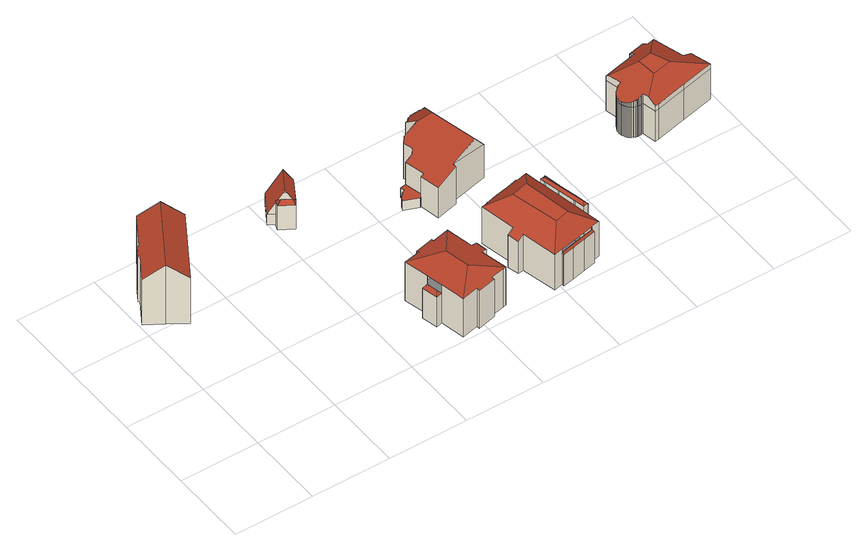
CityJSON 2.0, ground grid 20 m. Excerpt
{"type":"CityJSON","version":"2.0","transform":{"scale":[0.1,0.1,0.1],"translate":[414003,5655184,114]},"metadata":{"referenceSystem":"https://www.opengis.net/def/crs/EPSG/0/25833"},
"CityObjects":{
"building1":{"type":"Building","attributes":{"Dachtyp_tdc":"tdcGableRoof","Gemeindeschluessel":14612000,"Dachneigung":37.66,"QualitaetDacherkennung":89,"Geometrietyp2DReferenz":"3000","measuredHeight":17.26,"function":"31001_9998","roofType":"3100"},"geometry":[{"type":"Solid","lod":"2","boundaries":[[[[0,1,2,3]],[[1,4,5,2]],[[4,6,7,5]],[[6,8,9,7]],[[8,10,11,9]],[[10,12,13,11]],[[12,14,15,13]],[[14,16,17,15]],[[16,18,19,17]],[[18,0,3,19]],[[14,12,10,8]],[[8,6,4,1,0,18,16,14]],[[3,2,5,7,9,11,13,15,17,19]]]],"semantics":{"surfaces":[{"type":"WallSurface"},{"type":"RoofSurface"},{"type":"GroundSurface"}],"values":[[0,0,0,0,0,0,0,0,0,0,1,1,2]]}}]},
"building2":{"type":"Building","attributes":{"Gemeindeschluessel":14612000,"Geometrietyp2DReferenz":"3000","function":"31001_9998","roofType":"9999"},"children":["building2-1","building2-2"]},
"building2-1":{"type":"BuildingPart","attributes":{"Dachtyp_tdc":"tdcGableRoof","Dachneigung":59.89,"QualitaetDacherkennung":9,"Geometrietyp2DReferenz":"3000","measuredHeight":9.89,"roofType":"3100"},"parents":["building2"],"geometry":[{"type":"MultiSurface","lod":"2","boundaries":[[[20,21,22,23]],[[21,24,25,22]],[[24,26,27,25]],[[26,28,29,27]],[[30,31,32,33,34]],[[24,21,35,36,33,32]],[[20,35,21]],[[26,31,30,28]],[[24,32,31,26]],[[29,23,22,25,27]]],"semantics":{"surfaces":[{"type":"WallSurface"},{"type":"RoofSurface"},{"type":"GroundSurface"}],"values":[0,0,0,0,1,1,0,0,0,2]}}]},
"building2-2":{"type":"BuildingPart","attributes":{"Dachtyp_tdc":"tdcFreeFormRoof","Dachneigung":51.32,"QualitaetDacherkennung":11,"Geometrietyp2DReferenz":"3000","measuredHeight":8.23,"roofType":"5000"},"parents":["building2"],"geometry":[{"type":"MultiSurface","lod":"2","boundaries":[[[37,38,39,29,28,30]],[[38,40,41,39]],[[40,42,35,20,23,41]],[[43,42,40]],[[44,43,40,38]],[[44,38,37]],[[43,44,37,34,36,42]],[[29,39,41,23]]],"semantics":{"surfaces":[{"type":"WallSurface"},{"type":"RoofSurface"},{"type":"GroundSurface"}],"values":[0,0,0,1,1,1,1,2]}}]},
"building3":{"type":"Building","attributes":{"Gemeindeschluessel":14612000,"Geometrietyp2DReferenz":"3000","function":"31001_9998","roofType":"9999"},"children":["building3-1","building3-2"]},
"building3-1":{"type":"BuildingPart","attributes":{"Dachtyp_tdc":"tdcHipRoof","Dachneigung":16.82,"QualitaetDacherkennung":39,"Geometrietyp2DReferenz":"3000","measuredHeight":13.19,"roofType":"3200"},"parents":["building3"],"geometry":[{"type":"MultiSurface","lod":"2","boundaries":[[[45,46,47,48,49]],[[46,50,51,47]],[[50,52,53,51]],[[52,54,55,53]],[[54,56,57,55]],[[56,58,59,57]],[[58,60,61,59]],[[60,62,63,61]],[[62,64,65,63]],[[64,66,67,65]],[[66,68,69,67]],[[68,70,71,69]],[[70,72,73,71]],[[72,74,75,73]],[[74,76,77,75]],[[76,78,79,77]],[[78,80,81,79]],[[80,82,83,81]],[[82,84,85,83]],[[84,86,87,85]],[[86,88,87]],[[84,82,80,78,76,74,72,89]],[[62,60,58,56,54,52,50,90]],[[72,70,68,66,64,62,90,89]],[[50,46,45,86,84,89,90]],[[48,47,51,53,55,57,59,61,63,65,67,69,71,73,75,77,79,81,83,85,87]]],"semantics":{"surfaces":[{"type":"WallSurface"},{"type":"RoofSurface"},{"type":"GroundSurface"}],"values":[0,0,0,0,0,0,0,0,0,0,0,0,0,0,0,0,0,0,0,0,0,1,1,1,1,2]}}]},
"building3-2":{"type":"BuildingPart","attributes":{"Dachtyp_tdc":"tdcFreeFormRoof","Dachneigung":54.59,"QualitaetDacherkennung":27,"Geometrietyp2DReferenz":"3000","measuredHeight":9.72,"roofType":"5000"},"parents":["building3"],"geometry":[{"type":"MultiSurface","lod":"2","boundaries":[[[88,91,92,87]],[[91,93,94,92]],[[95,96,93,91]],[[94,48,87,92]],[[95,91,88]],[[96,95,88,49]],[[96,49,93]],[[93,49,48,94]]],"semantics":{"surfaces":[{"type":"WallSurface"},{"type":"RoofSurface"},{"type":"GroundSurface"}],"values":[0,0,1,2,1,1,1,0]}}]},
"building4":{"type":"Building","attributes":{"Dachtyp_tdc":"tdcPolyFlatRoof","Gemeindeschluessel":14612000,"Dachneigung":0,"QualitaetDacherkennung":55,"Geometrietyp2DReferenz":"3000","measuredHeight":2.79,"function":"31001_9998","roofType":"1000"},"geometry":[{"type":"Solid","lod":"2","boundaries":[[[[97,98,99,100]],[[98,101,102,99]],[[101,103,104,102]],[[103,105,106,104]],[[105,107,108,106]],[[107,109,110,108]],[[109,111,112,110]],[[111,113,114,112]],[[113,115,116,114]],[[115,117,118,116]],[[117,119,120,118]],[[119,121,122,120]],[[121,123,124,122]],[[123,125,126,124]],[[125,127,128,126]],[[127,129,130,128]],[[129,131,132,130]],[[131,133,134,132]],[[133,97,100,134]],[[133,131,129,127,125,123,121,119,117,115,113,111,109,107,105,103,101,98,97]],[[100,99,102,104,106,108,110,112,114,116,118,120,122,124,126,128,130,132,134]]]],"semantics":{"surfaces":[{"type":"WallSurface"},{"type":"RoofSurface"},{"type":"GroundSurface"}],"values":[[0,0,0,0,0,0,0,0,0,0,0,0,0,0,0,0,0,0,0,1,2]]}}]},
"building5":{"type":"Building","attributes":{"Gemeindeschluessel":14612000,"Geometrietyp2DReferenz":"3000","function":"31001_9998","roofType":"9999"},"children":["building5-1","building5-2","building5-3","building5-4"]},
"building5-1":{"type":"BuildingPart","attributes":{"Dachtyp_tdc":"tdcFreeFormRoof","Dachneigung":65.73,"QualitaetDacherkennung":11,"Geometrietyp2DReferenz":"3000","measuredHeight":9.88,"roofType":"5000"},"parents":["building5"],"geometry":[{"type":"MultiSurface","lod":"2","boundaries":[[[135,136,137,138]],[[136,139,140,137]],[[139,141,142,140]],[[141,143,144,142]],[[143,145,146,144]],[[147,135,138,148]],[[143,141,139,136,135,149]],[[135,147,149]],[[147,145,143,149]],[[138,137,140,142,144,146,148]]],"semantics":{"surfaces":[{"type":"WallSurface"},{"type":"RoofSurface"},{"type":"GroundSurface"}],"values":[0,0,0,0,0,0,1,1,1,2]}}]},
"building5-2":{"type":"BuildingPart","attributes":{"Dachtyp_tdc":"tdcCutTentRoof","Dachneigung":36.3,"QualitaetDacherkennung":40,"Geometrietyp2DReferenz":"3000","measuredHeight":14.17,"roofType":"9999"},"parents":["building5"],"geometry":[{"type":"MultiSurface","lod":"2","boundaries":[[[150,151,152,153]],[[151,154,155,152]],[[154,156,147,148,155]],[[157,146,145]],[[157,158,159,146]],[[158,160,161,159]],[[160,162,163,161]],[[162,164,165,163]],[[164,166,167,165]],[[166,168,169,167]],[[168,170,171,169]],[[170,172,173,171]],[[172,174,173]],[[175,176,177]],[[175,178,179,176]],[[178,180,181,179]],[[158,157,156,154,151,182,183]],[[168,166,164,162,160,158,183,184]],[[178,175,172,170,168,184,185]],[[151,150,180,178,185,182]],[[185,184,183,182]],[[153,152,155,148,146,159,161,163,165,167,169,171,173,176,179,181]]],"semantics":{"surfaces":[{"type":"WallSurface"},{"type":"RoofSurface"},{"type":"GroundSurface"}],"values":[0,0,0,0,0,0,0,0,0,0,0,0,0,0,0,0,1,1,1,1,1,2]}}]},
"building5-3":{"type":"BuildingPart","attributes":{"Dachtyp_tdc":"tdcFreeFormRoof","Dachneigung":40.48,"QualitaetDacherkennung":40,"Geometrietyp2DReferenz":"3000","measuredHeight":12.35,"roofType":"5000"},"parents":["building5"],"geometry":[{"type":"MultiSurface","lod":"2","boundaries":[[[186,187,188,189]],[[187,190,191,188]],[[190,192,193,191]],[[192,194,195,193]],[[194,196,197,195]],[[196,198,199,197]],[[198,200,201,199]],[[200,202,203,201]],[[202,204,150,153,203]],[[205,206,207,181,180]],[[206,186,189,207]],[[204,202,200,208]],[[200,198,196,194,192,190,187,186,209,208]],[[186,206,205,209]],[[205,204,208,209]],[[189,188,191,193,195,197,199,201,203,153,181,207]]],"semantics":{"surfaces":[{"type":"WallSurface"},{"type":"RoofSurface"},{"type":"GroundSurface"}],"values":[0,0,0,0,0,0,0,0,0,0,0,1,1,1,1,2]}}]},
"building5-4":{"type":"BuildingPart","attributes":{"Dachtyp_tdc":"tdcPolyFlatRoof","Dachneigung":0,"QualitaetDacherkennung":10,"Geometrietyp2DReferenz":"3000","measuredHeight":9.98,"roofType":"1000"},"parents":["building5"],"geometry":[{"type":"MultiSurface","lod":"2","boundaries":[[[174,210,211,173]],[[210,212,213,211]],[[212,214,215,213]],[[214,216,217,215]],[[216,218,219,217]],[[218,177,176,219]],[[177,218,216,214,212,210,174]],[[211,213,215,217,219,176,173]]],"semantics":{"surfaces":[{"type":"WallSurface"},{"type":"RoofSurface"},{"type":"GroundSurface"}],"values":[0,0,0,0,0,0,1,2]}}]},
"building6":{"type":"Building","attributes":{"Dachtyp_tdc":"tdcFreeFormRoof","Gemeindeschluessel":14612000,"Dachneigung":21.09,"QualitaetDacherkennung":19,"Geometrietyp2DReferenz":"3000","measuredHeight":13.68,"function":"31001_9998","roofType":"5000"},"geometry":[{"type":"Solid","lod":"2","boundaries":[[[[220,221,222,223]],[[221,224,225,222]],[[224,226,227,225]],[[226,228,229,227]],[[228,230,231,229]],[[230,232,233,231]],[[232,234,235,233]],[[234,236,237,235]],[[236,238,239,237]],[[238,240,241,239]],[[240,242,243,241]],[[242,244,245,243]],[[244,246,247,245]],[[246,248,249,247]],[[248,250,251,249]],[[250,252,253,251]],[[252,254,255,253]],[[254,256,257,255]],[[256,258,259,257]],[[258,260,261,259]],[[260,262,263,261]],[[262,264,265,263]],[[264,266,267,265]],[[266,268,269,267]],[[268,270,271,269]],[[270,272,273,271]],[[272,274,275,273]],[[274,276,277,275]],[[276,278,279,277]],[[278,280,281,279]],[[280,282,283,281]],[[282,284,285,283]],[[284,286,287,285]],[[286,288,289,287]],[[288,290,291,289]],[[290,292,293,291]],[[292,294,295,293]],[[294,296,297,295]],[[296,298,299,297]],[[298,300,301,299]],[[300,302,303,301]],[[302,304,305,303]],[[304,306,307,305]],[[306,308,309,307]],[[308,310,311,309]],[[310,312,313,311]],[[312,314,315,313]],[[314,220,223,315]],[[220,314,312,316,317,318,278,276,274,272,270,268,266,264,262,260,258,256,254,252,250,248,246,244,242,240,238,236,234,232,230,228,226,224,221]],[[310,308,306,304,302,300,298,296,294,292,319,317,316]],[[319,290,288,286,284,282,280,318,317]],[[280,278,318]],[[312,310,316]],[[292,290,319]],[[223,222,225,227,229,231,233,235,237,239,241,243,245,247,249,251,253,255,257,259,261,263,265,267,269,271,273,275,277,279,281,283,285,287,289,291,293,295,297,299,301,303,305,307,309,311,313,315]]]],"semantics":{"surfaces":[{"type":"WallSurface"},{"type":"RoofSurface"},{"type":"GroundSurface"}],"values":[[0,0,0,0,0,0,0,0,0,0,0,0,0,0,0,0,0,0,0,0,0,0,0,0,0,0,0,0,0,0,0,0,0,0,0,0,0,0,0,0,0,0,0,0,0,0,0,0,1,1,1,0,0,0,2]]}}]},
"building7":{"type":"Building","attributes":{"Dachtyp_tdc":"tdcFreeFormRoof","Gemeindeschluessel":14612000,"Dachneigung":26.23,"QualitaetDacherkennung":42,"Geometrietyp2DReferenz":"3000","measuredHeight":13.82,"function":"31001_9998","roofType":"5000"},"geometry":[{"type":"Solid","lod":"2","boundaries":[[[[320,321,322,323]],[[321,324,325,322]],[[324,326,327,325]],[[326,328,329,327]],[[328,330,331,329]],[[330,332,333,331]],[[332,334,335,333]],[[334,336,337,335]],[[336,338,339,337]],[[338,340,341,339]],[[340,342,343,341]],[[342,344,345,343]],[[344,346,347,345]],[[346,348,349,347]],[[348,350,351,349]],[[350,352,353,351]],[[352,354,355,353]],[[354,356,357,355]],[[356,358,359,357]],[[358,360,361,359]],[[360,362,363,361]],[[362,364,365,363]],[[364,366,367,365]],[[366,368,369,367]],[[368,370,371,369]],[[370,372,373,371]],[[372,374,375,373]],[[374,376,377,375]],[[376,378,379,377]],[[378,380,381,379]],[[380,382,383,381]],[[382,384,385,383]],[[384,386,387,385]],[[386,388,389,387]],[[388,390,391,389]],[[390,392,393,391]],[[392,394,395,393]],[[394,396,397,395]],[[396,398,399,397]],[[398,400,401,399]],[[400,402,403,401]],[[402,404,405,403]],[[404,406,407,405]],[[406,408,409,407]],[[408,410,411,409]],[[410,412,413,411]],[[412,414,415,413]],[[414,416,417,415]],[[416,418,419,417]],[[418,420,421,419]],[[420,422,423,421]],[[422,424,425,423]],[[424,426,427,425]],[[426,428,429,427]],[[428,430,431,429]],[[430,432,433,431]],[[432,434,435,433]],[[434,436,437,435]],[[436,438,439,437]],[[438,320,323,439]],[[440,441,442,443,444,445,446]],[[447,448,449,450,451,452,453,454,443,442,455,456,457,458,459,460,461,462,463,464,465,466,467,468,469,470,471,472,473,474,475,476,477,478,479,480,481,482,483,484,485,486,487,488,489,490,491,492,493,494,495,496]],[[497,498,326,324,499,500,456,455,501,502]],[[440,503,504,502,501,441]],[[442,441,501,455]],[[334,503,440,336]],[[332,504,503,334]],[[320,500,499,321]],[[438,457,456,500,320]],[[321,499,324]],[[328,498,497,330]],[[326,498,328]],[[330,497,502,504,332]],[[360,496,495,362]],[[358,447,496,360]],[[362,495,494,364]],[[364,494,493,366]],[[366,493,492,368]],[[368,492,491,370]],[[370,491,490,372]],[[372,490,489,374]],[[374,489,488,376]],[[376,488,487,378]],[[378,487,486,380]],[[380,486,485,382]],[[382,485,484,384]],[[384,484,483,386]],[[386,483,482,388]],[[388,482,481,390]],[[390,481,480,392]],[[392,480,479,394]],[[394,479,478,396]],[[396,478,477,398]],[[398,477,476,400]],[[400,476,475,402]],[[402,475,474,404]],[[404,474,473,406]],[[406,473,472,408]],[[408,472,471,410]],[[410,471,470,412]],[[412,470,469,414]],[[414,469,468,416]],[[416,468,467,418]],[[418,467,466,420]],[[420,466,465,422]],[[422,465,464,424]],[[424,464,463,426]],[[426,463,462,428]],[[428,462,461,430]],[[430,461,460,432]],[[432,460,459,434]],[[434,459,458,436]],[[436,458,457,438]],[[344,454,453,346]],[[342,444,443,454,344]],[[346,453,452,348]],[[348,452,451,350]],[[350,451,450,352]],[[352,450,449,354]],[[354,449,448,356]],[[356,448,447,358]],[[336,440,446,338]],[[338,446,445,340]],[[340,445,444,342]],[[323,322,325,327,329,331,333,335,337,339,341,343,345,347,349,351,353,355,357,359,361,363,365,367,369,371,373,375,377,379,381,383,385,387,389,391,393,395,397,399,401,403,405,407,409,411,413,415,417,419,421,423,425,427,429,431,433,435,437,439]]]],"semantics":{"surfaces":[{"type":"WallSurface"},{"type":"RoofSurface"},{"type":"GroundSurface"}],"values":[[0,0,0,0,0,0,0,0,0,0,0,0,0,0,0,0,0,0,0,0,0,0,0,0,0,0,0,0,0,0,0,0,0,0,0,0,0,0,0,0,0,0,0,0,0,0,0,0,0,0,0,0,0,0,0,0,0,0,0,0,1,1,1,1,1,0,0,0,0,0,0,0,0,0,0,0,0,0,0,0,0,0,0,0,0,0,0,0,0,0,0,0,0,0,0,0,0,0,0,0,0,0,0,0,0,0,0,0,0,0,0,0,0,0,0,0,0,0,0,0,0,0,0,0,2]]}}]}
},
"vertices":[
[39,496,134],[56,524,134],[56,524,5],[39,496,5],[60,522,138],[60,522,5],[108,598,138],[108,598,5],[151,571,178],[151,571,5],[195,543,138],[195,543,5],[92,377,138],[92,377,5],[48,405,178],[48,405,5],[5,432,138],[5,432,5],[43,494,138],[43,494,5],
[412,518,37],[397,528,37],[397,528,6],[412,518,6],[430,582,37],[430,582,6],[482,550,37],[482,550,6],[449,495,37],[449,495,6],[449,495,73],[482,550,73],[463,562,105],[430,507,105],[446,497,77],[412,518,68],[417,516,77],
[449,495,77],[440,481,77],[440,481,6],[406,502,77],[406,502,6],[412,518,77],[417,505,88],[438,492,88],
[515,106,123],[515,105,123],[515,105,10],[515,106,10],[515,106,97],[501,167,123],[501,167,10],[543,176,122],[543,176,10],[541,182,120],[541,182,10],[588,193,120],[588,193,10],[589,186,122],[589,186,10],[624,194,122],[624,194,10],[631,196,122],[631,196,10],[646,128,122],[646,128,10],[661,131,118],[661,131,10],[667,102,118],[667,102,10],[652,99,122],[652,99,10],[667,32,122],[667,32,10],[659,30,122],[659,30,10],[625,23,122],[625,23,10],[627,17,120],[627,17,10],[580,6,120],[580,6,10],[579,13,123],[579,13,10],[537,4,123],[537,4,10],[524,65,123],[524,65,10],[524,65,97],[593,67,142],[579,128,142],
[509,61,97],[509,61,10],[500,102,97],[500,102,10],[515,70,107],[509,97,107],
[659,399,32],[660,402,32],[660,402,4],[659,399,4],[661,404,32],[661,404,4],[662,406,32],[662,406,4],[663,409,32],[663,409,4],[665,411,32],[665,411,4],[666,413,32],[666,413,4],[668,415,32],[668,415,4],[670,416,32],[670,416,4],[671,418,32],[671,418,4],[673,420,32],[673,420,4],[676,421,32],[676,421,4],[678,422,32],[678,422,4],[680,424,32],[680,424,4],[678,434,32],[678,434,4],[693,437,32],[693,437,4],[705,387,32],[705,387,4],[696,385,32],[696,385,4],[694,384,32],[694,384,4],
[898,33,96],[868,26,95],[868,26,4],[898,33,4],[834,19,95],[834,19,4],[805,13,96],[805,13,4],[805,16,103],[805,16,4],[804,19,96],[804,19,4],[896,39,96],[896,39,4],[894,36,103],
[909,86,108],[918,44,107],[918,44,4],[909,86,4],[896,40,107],[896,40,4],[896,39,107],[804,19,107],[782,14,107],[782,14,4],[762,102,109],[762,102,4],[748,99,98],[748,99,4],[741,128,99],[741,128,4],[756,131,110],[756,131,4],[737,219,112],[737,219,4],[748,221,112],[748,221,4],[759,224,112],[759,224,4],[759,224,104],[851,244,112],[851,244,4],[851,244,104],[873,249,112],[873,249,4],[882,208,111],[882,208,4],[859,74,145],[822,65,145],[793,184,146],[835,194,146],
[894,211,122],[897,211,120],[897,211,4],[894,211,4],[905,171,120],[905,171,4],[903,171,122],[903,171,4],[913,128,122],[913,128,4],[916,129,119],[916,129,4],[923,89,120],[923,89,4],[921,89,122],[921,89,4],[920,89,122],[920,89,4],[909,86,122],[882,208,122],[892,210,122],[892,210,4],[914,94,128],[890,203,127],
[757,230,104],[757,230,4],[766,232,104],[766,232,4],[787,237,104],[787,237,4],[820,244,104],[820,244,4],[849,251,104],[849,251,4],
[768,532,103],[769,534,102],[769,534,5],[768,532,5],[769,536,101],[769,536,5],[770,537,100],[770,537,5],[771,539,99],[771,539,5],[772,540,98],[772,540,5],[774,542,97],[774,542,5],[775,543,96],[775,543,5],[776,544,96],[776,544,5],[778,545,95],[778,545,5],[779,546,95],[779,546,5],[781,547,94],[781,547,5],[783,548,94],[783,548,5],[784,549,94],[784,549,5],[786,549,94],[786,549,5],[788,550,94],[788,550,5],[790,550,94],[790,550,5],[792,550,94],[792,550,5],[793,550,94],[793,550,5],[795,550,95],[795,550,5],[797,550,95],[797,550,5],[799,549,96],[799,549,5],[801,549,97],[801,549,5],[802,548,97],[802,548,5],[804,548,98],[804,548,5],[806,547,99],[806,547,5],[807,546,100],[807,546,5],[809,545,101],[809,545,5],[810,544,102],[810,544,5],[812,542,104],[812,542,5],[820,544,101],[820,544,5],[831,494,102],[831,494,5],[838,489,94],[838,489,5],[850,437,94],[850,437,5],[845,432,102],[845,432,5],[857,380,102],[857,380,5],[762,358,115],[762,358,5],[762,348,115],[762,348,5],[707,336,93],[707,336,5],[696,385,93],[696,385,5],[705,387,96],[705,387,5],[693,437,96],[693,437,5],[714,443,104],[714,443,5],[722,453,108],[722,453,5],[716,476,108],[716,476,5],[726,489,113],[726,489,5],[767,499,129],[767,499,5],[760,531,103],[760,531,5],[766,498,129],[801,490,141],[818,544,104],[828,373,141],
[1189,401,90],[1279,421,90],[1279,421,1],[1189,401,1],[1276,438,90],[1276,438,1],[1316,447,90],[1316,447,1],[1320,430,90],[1320,430,1],[1335,433,90],[1335,433,1],[1353,350,90],[1353,350,1],[1377,355,90],[1377,355,1],[1390,301,90],[1390,301,1],[1308,282,90],[1308,282,1],[1230,265,90],[1230,265,1],[1220,263,90],[1220,263,1],[1212,298,90],[1212,298,1],[1210,298,90],[1210,298,1],[1208,297,90],[1208,297,1],[1206,297,90],[1206,297,1],[1203,297,90],[1203,297,1],[1201,297,90],[1201,297,1],[1199,297,90],[1199,297,1],[1197,298,90],[1197,298,1],[1195,298,90],[1195,298,1],[1193,299,90],[1193,299,1],[1190,300,90],[1190,300,1],[1189,301,90],[1189,301,1],[1187,302,90],[1187,302,1],[1185,303,90],[1185,303,1],[1183,304,90],[1183,304,1],[1181,306,90],[1181,306,1],[1180,307,90],[1180,307,1],[1178,309,90],[1178,309,1],[1177,311,90],[1177,311,1],[1176,313,90],[1176,313,1],[1175,315,90],[1175,315,1],[1174,317,90],[1174,317,1],[1173,319,90],[1173,319,1],[1172,321,90],[1172,321,1],[1172,323,90],[1172,323,1],[1172,325,90],[1172,325,1],[1171,327,90],[1171,327,1],[1171,329,90],[1171,329,1],[1172,332,90],[1172,332,1],[1172,334,90],[1172,334,1],[1172,336,90],[1172,336,1],[1173,338,90],[1173,338,1],[1174,340,90],[1174,340,1],[1175,342,90],[1175,342,1],[1176,344,90],[1176,344,1],[1177,346,90],[1177,346,1],[1178,348,90],[1178,348,1],[1179,350,90],[1179,350,1],[1181,351,90],[1181,351,1],[1183,353,90],[1183,353,1],[1184,354,90],[1184,354,1],[1186,355,90],[1186,355,1],[1188,357,90],[1188,357,1],[1190,358,90],[1190,358,1],[1192,358,90],[1192,358,1],[1194,359,90],[1194,359,1],[1196,360,90],[1196,360,1],[1198,360,90],[1198,360,1],[1390,301,105],[1303,328,139],[1255,318,139],[1216,282,119],[1220,263,105],[1230,265,105],[1308,282,105],[1197,298,110],[1199,297,111],[1201,297,112],[1203,297,113],[1206,297,115],[1208,297,116],[1210,298,117],[1212,298,118],[1251,367,138],[1191,394,109],[1198,360,112],[1196,360,111],[1194,359,110],[1192,358,109],[1190,358,108],[1188,357,107],[1186,355,106],[1184,354,105],[1183,353,104],[1181,351,103],[1179,350,102],[1178,348,102],[1177,346,101],[1176,344,100],[1175,342,100],[1174,340,100],[1173,338,99],[1172,336,99],[1172,334,99],[1172,332,98],[1171,329,98],[1171,327,98],[1172,325,98],[1172,323,99],[1172,321,99],[1173,319,99],[1174,317,99],[1175,315,100],[1176,313,100],[1177,311,101],[1178,309,101],[1180,307,102],[1181,306,103],[1183,304,104],[1185,303,104],[1187,302,105],[1189,301,106],[1190,300,107],[1193,299,108],[1195,298,109],[1335,433,103],[1320,430,103],[1279,421,103],[1189,401,103],[1285,374,138],[1335,432,104],[1377,355,100],[1353,350,112]
]}
